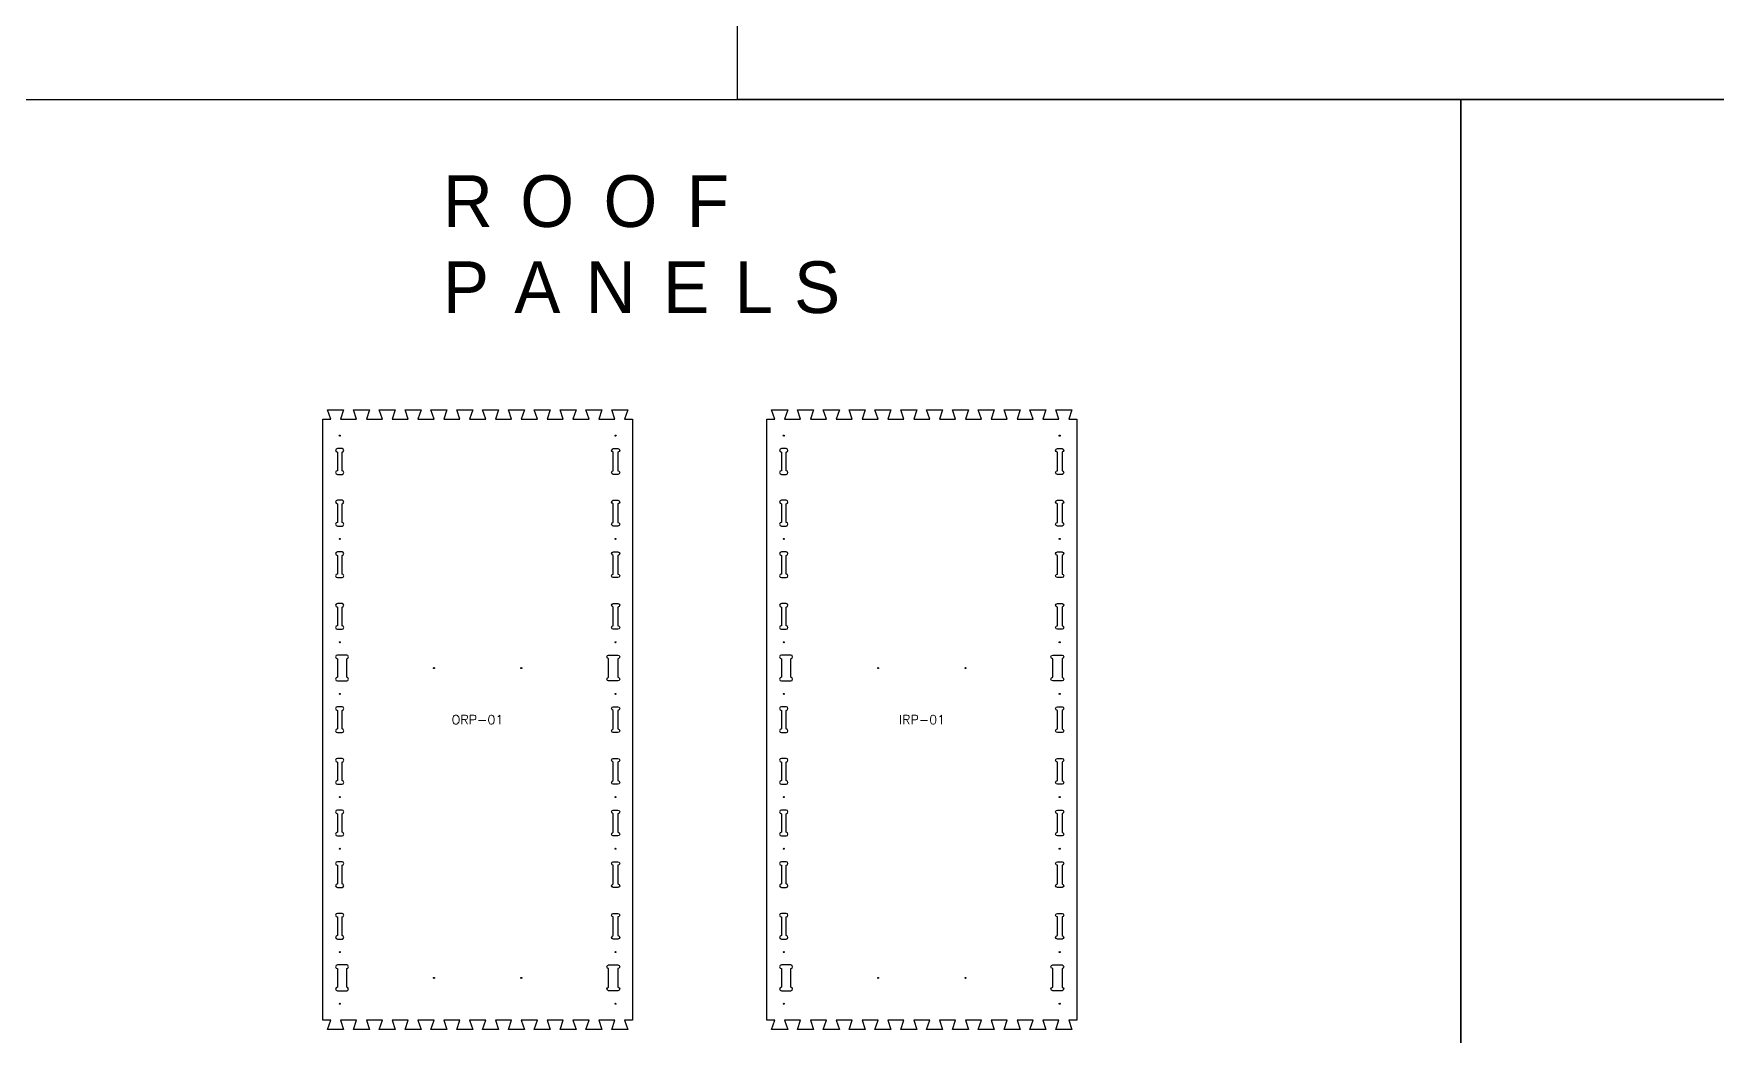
# Model space of a CAD drawing. Header units: millimetres. Extents: x -2063935 to 28085, y -14264 to 11271.
# Drawn here: x -8212 to -1698, y -2718 to 1161 of the extents above; entities that cross this region are included whole.
import ezdxf

# ---------------------------------------------------------------- set-up
doc = ezdxf.new("R2010")
doc.units = ezdxf.units.MM
for name, color, linetype in [('codes', 1, 'Continuous'), ('collection', 9, 'Continuous'), ('drill holes d4mm x 50mm screws', 3, 'Continuous')]:
    doc.layers.add(name, color=color, linetype=linetype)
doc.styles.get("Standard").update_dxf_attribs({"font": 'romans.shx'})

msp = doc.modelspace()

# ---------------------------------------------------------------- linework, layer by layer
at = {"color": 2}
for points in [[(-6673.76151, -2695.41332), (-6661.76151, -2659.41332), (-6723.76151, -2659.41332), (-6711.76151, -2695.41332), (-6773.76151, -2695.41332), (-6761.76151, -2659.41332), (-6823.76151, -2659.41332), (-6811.76151, -2695.41332), (-6873.76151, -2695.41332), (-6861.76151, -2659.41332), (-6923.76151, -2659.41332), (-6911.76151, -2695.41332), (-6973.76151, -2695.41332), (-6961.76151, -2659.41332), (-7023.76151, -2659.41332), (-7011.76151, -2695.41332), (-7073.76151, -2695.41332), (-7061.76151, -2659.41332), (-7092.76151, -2659.41332), (-7092.76151, -331.41332), (-7061.76151, -331.41332), (-7073.76151, -295.41332), (-7011.76151, -295.41332), (-7023.76151, -331.41332), (-6961.76151, -331.41332), (-6973.76151, -295.41332), (-6911.76151, -295.41332), (-6923.76151, -331.41332), (-6861.76151, -331.41332), (-6873.76151, -295.41332), (-6811.76151, -295.41332), (-6823.76151, -331.41332), (-6761.76151, -331.41332), (-6773.76151, -295.41332), (-6711.76151, -295.41332), (-6723.76151, -331.41332), (-6661.76151, -331.41332), (-6673.76151, -295.41332), (-6611.76151, -295.41332), (-6623.76151, -331.41332), (-6561.76151, -331.41332), (-6573.76151, -295.41332), (-6511.76151, -295.41332), (-6523.76151, -331.41332), (-6461.76151, -331.41332), (-6473.76151, -295.41332), (-6411.76151, -295.41332), (-6423.76151, -331.41332), (-6361.76151, -331.41332), (-6373.76151, -295.41332), (-6311.76151, -295.41332), (-6323.76151, -331.41332), (-6261.76151, -331.41332), (-6273.76151, -295.41332), (-6211.76151, -295.41332), (-6223.76151, -331.41332), (-6161.76151, -331.41332), (-6173.76151, -295.41332), (-6111.76151, -295.41332), (-6123.76151, -331.41332), (-6061.76151, -331.41332), (-6073.76151, -295.41332), (-6011.76151, -295.41332), (-6023.76151, -331.41332), (-5961.76151, -331.41332), (-5973.76151, -295.41332), (-5911.76151, -295.41332), (-5923.76151, -331.41332), (-5892.76151, -331.41332), (-5892.76151, -2659.41332), (-5923.76151, -2659.41332), (-5911.76151, -2695.41332), (-5973.76151, -2695.41332), (-5961.76151, -2659.41332), (-6023.76151, -2659.41332), (-6011.76151, -2695.41332), (-6073.76151, -2695.41332), (-6061.76151, -2659.41332), (-6123.76151, -2659.41332), (-6111.76151, -2695.41332), (-6173.76151, -2695.41332), (-6161.76151, -2659.41332), (-6223.76151, -2659.41332), (-6211.76151, -2695.41332), (-6273.76151, -2695.41332), (-6261.76151, -2659.41332), (-6323.76151, -2659.41332), (-6311.76151, -2695.41332), (-6373.76151, -2695.41332), (-6361.76151, -2659.41332), (-6423.76151, -2659.41332), (-6411.76151, -2695.41332), (-6473.76151, -2695.41332), (-6461.76151, -2659.41332), (-6523.76151, -2659.41332), (-6511.76151, -2695.41332), (-6573.76151, -2695.41332), (-6561.76151, -2659.41332), (-6623.76151, -2659.41332), (-6611.76151, -2695.41332)], [(-4692.70889, -295.41332), (-4704.70889, -331.41332), (-4642.70889, -331.41332), (-4654.70889, -295.41332), (-4592.70889, -295.41332), (-4604.70889, -331.41332), (-4542.70889, -331.41332), (-4554.70889, -295.41332), (-4492.70889, -295.41332), (-4504.70889, -331.41332), (-4442.70889, -331.41332), (-4454.70889, -295.41332), (-4392.70889, -295.41332), (-4404.70889, -331.41332), (-4342.70889, -331.41332), (-4354.70889, -295.41332), (-4292.70889, -295.41332), (-4304.70889, -331.41332), (-4242.70889, -331.41332), (-4254.70889, -295.41332), (-4192.70889, -295.41332), (-4204.70889, -331.41332), (-4173.70889, -331.41332), (-4173.70889, -2659.41332), (-4204.70889, -2659.41332), (-4192.70889, -2695.41332), (-4254.70889, -2695.41332), (-4242.70889, -2659.41332), (-4304.70889, -2659.41332), (-4292.70889, -2695.41332), (-4354.70889, -2695.41332), (-4342.70889, -2659.41332), (-4404.70889, -2659.41332), (-4392.70889, -2695.41332), (-4454.70889, -2695.41332), (-4442.70889, -2659.41332), (-4504.70889, -2659.41332), (-4492.70889, -2695.41332), (-4554.70889, -2695.41332), (-4542.70889, -2659.41332), (-4604.70889, -2659.41332), (-4592.70889, -2695.41332), (-4654.70889, -2695.41332), (-4642.70889, -2659.41332), (-4704.70889, -2659.41332), (-4692.70889, -2695.41332), (-4754.70889, -2695.41332), (-4742.70889, -2659.41332), (-4804.70889, -2659.41332), (-4792.70889, -2695.41332), (-4854.70889, -2695.41332), (-4842.70889, -2659.41332), (-4904.70889, -2659.41332), (-4892.70889, -2695.41332), (-4954.70889, -2695.41332), (-4942.70889, -2659.41332), (-5004.70889, -2659.41332), (-4992.70889, -2695.41332), (-5054.70889, -2695.41332), (-5042.70889, -2659.41332), (-5104.70889, -2659.41332), (-5092.70889, -2695.41332), (-5154.70889, -2695.41332), (-5142.70889, -2659.41332), (-5204.70889, -2659.41332), (-5192.70889, -2695.41332), (-5254.70889, -2695.41332), (-5242.70889, -2659.41332), (-5304.70889, -2659.41332), (-5292.70889, -2695.41332), (-5354.70889, -2695.41332), (-5342.70889, -2659.41332), (-5373.70889, -2659.41332), (-5373.70889, -331.41332), (-5342.70889, -331.41332), (-5354.70889, -295.41332), (-5292.70889, -295.41332), (-5304.70889, -331.41332), (-5242.70889, -331.41332), (-5254.70889, -295.41332), (-5192.70889, -295.41332), (-5204.70889, -331.41332), (-5142.70889, -331.41332), (-5154.70889, -295.41332), (-5092.70889, -295.41332), (-5104.70889, -331.41332), (-5042.70889, -331.41332), (-5054.70889, -295.41332), (-4992.70889, -295.41332), (-5004.70889, -331.41332), (-4942.70889, -331.41332), (-4954.70889, -295.41332), (-4892.70889, -295.41332), (-4904.70889, -331.41332), (-4842.70889, -331.41332), (-4854.70889, -295.41332), (-4792.70889, -295.41332), (-4804.70889, -331.41332), (-4742.70889, -331.41332), (-4754.70889, -295.41332)]]:
    msp.add_lwpolyline(points, close=True, dxfattribs=at)
for points in [[(-7035.76151, -545.41332), (-7017.76151, -545.41332, 1), (-7017.76151, -531.41332), (-7017.76151, -459.41332, 1), (-7017.76151, -445.41332), (-7035.76151, -445.41332, 1), (-7035.76151, -459.41332), (-7035.76151, -531.41332, 1)], [(-5949.76151, -545.41332), (-5967.76151, -545.41332, -1), (-5967.76151, -531.41332), (-5967.76151, -459.41332, -1), (-5967.76151, -445.41332), (-5949.76151, -445.41332, -1), (-5949.76151, -459.41332), (-5949.76151, -531.41332, -1)], [(-5316.70889, -545.41332), (-5298.70889, -545.41332, 1), (-5298.70889, -531.41332), (-5298.70889, -459.41332, 1), (-5298.70889, -445.41332), (-5316.70889, -445.41332, 1), (-5316.70889, -459.41332), (-5316.70889, -531.41332, 1)], [(-4230.70889, -545.41332), (-4248.70889, -545.41332, -1), (-4248.70889, -531.41332), (-4248.70889, -459.41332, -1), (-4248.70889, -445.41332), (-4230.70889, -445.41332, -1), (-4230.70889, -459.41332), (-4230.70889, -531.41332, -1)], [(-7035.76151, -745.41332), (-7017.76151, -745.41332, 1), (-7017.76151, -731.41332), (-7017.76151, -659.41332, 1), (-7017.76151, -645.41332), (-7035.76151, -645.41332, 1), (-7035.76151, -659.41332), (-7035.76151, -731.41332, 1)], [(-5949.76151, -745.41332), (-5967.76151, -745.41332, -1), (-5967.76151, -731.41332), (-5967.76151, -659.41332, -1), (-5967.76151, -645.41332), (-5949.76151, -645.41332, -1), (-5949.76151, -659.41332), (-5949.76151, -731.41332, -1)], [(-5316.70889, -745.41332), (-5298.70889, -745.41332, 1), (-5298.70889, -731.41332), (-5298.70889, -659.41332, 1), (-5298.70889, -645.41332), (-5316.70889, -645.41332, 1), (-5316.70889, -659.41332), (-5316.70889, -731.41332, 1)], [(-4230.70889, -745.41332), (-4248.70889, -745.41332, -1), (-4248.70889, -731.41332), (-4248.70889, -659.41332, -1), (-4248.70889, -645.41332), (-4230.70889, -645.41332, -1), (-4230.70889, -659.41332), (-4230.70889, -731.41332, -1)], [(-7035.76151, -945.41332), (-7017.76151, -945.41332, 1), (-7017.76151, -931.41332), (-7017.76151, -859.41332, 1), (-7017.76151, -845.41332), (-7035.76151, -845.41332, 1), (-7035.76151, -859.41332), (-7035.76151, -931.41332, 1)], [(-5949.76151, -945.41332), (-5967.76151, -945.41332, -1), (-5967.76151, -931.41332), (-5967.76151, -859.41332, -1), (-5967.76151, -845.41332), (-5949.76151, -845.41332, -1), (-5949.76151, -859.41332), (-5949.76151, -931.41332, -1)], [(-5316.70889, -945.41332), (-5298.70889, -945.41332, 1), (-5298.70889, -931.41332), (-5298.70889, -859.41332, 1), (-5298.70889, -845.41332), (-5316.70889, -845.41332, 1), (-5316.70889, -859.41332), (-5316.70889, -931.41332, 1)], [(-4230.70889, -945.41332), (-4248.70889, -945.41332, -1), (-4248.70889, -931.41332), (-4248.70889, -859.41332, -1), (-4248.70889, -845.41332), (-4230.70889, -845.41332, -1), (-4230.70889, -859.41332), (-4230.70889, -931.41332, -1)], [(-7035.76151, -1145.41332), (-7017.76151, -1145.41332, 1), (-7017.76151, -1131.41332), (-7017.76151, -1059.41332, 1), (-7017.76151, -1045.41332), (-7035.76151, -1045.41332, 1), (-7035.76151, -1059.41332), (-7035.76151, -1131.41332, 1)], [(-5949.76151, -1145.41332), (-5967.76151, -1145.41332, -1), (-5967.76151, -1131.41332), (-5967.76151, -1059.41332, -1), (-5967.76151, -1045.41332), (-5949.76151, -1045.41332, -1), (-5949.76151, -1059.41332), (-5949.76151, -1131.41332, -1)], [(-5316.70889, -1145.41332), (-5298.70889, -1145.41332, 1), (-5298.70889, -1131.41332), (-5298.70889, -1059.41332, 1), (-5298.70889, -1045.41332), (-5316.70889, -1045.41332, 1), (-5316.70889, -1059.41332), (-5316.70889, -1131.41332, 1)], [(-4230.70889, -1145.41332), (-4248.70889, -1145.41332, -1), (-4248.70889, -1131.41332), (-4248.70889, -1059.41332, -1), (-4248.70889, -1045.41332), (-4230.70889, -1045.41332, -1), (-4230.70889, -1059.41332), (-4230.70889, -1131.41332, -1)], [(-7035.76151, -1345.41332), (-6999.76155, -1345.41332, 1), (-6999.76155, -1331.41332), (-6999.76155, -1259.41332, 1), (-6999.76155, -1245.41332), (-7035.76151, -1245.41332, 1), (-7035.76151, -1259.41332), (-7035.76151, -1331.41332, 1)], [(-5949.76151, -1345.41332), (-5985.76146, -1345.41332, -1), (-5985.76146, -1331.41332), (-5985.76146, -1259.41332, -1), (-5985.76146, -1245.41332), (-5949.76151, -1245.41332, -1), (-5949.76151, -1259.41332), (-5949.76151, -1331.41332, -1)], [(-5316.70889, -1345.41332), (-5280.70893, -1345.41332, 1), (-5280.70893, -1331.41332), (-5280.70893, -1259.41332, 1), (-5280.70893, -1245.41332), (-5316.70889, -1245.41332, 1), (-5316.70889, -1259.41332), (-5316.70889, -1331.41332, 1)], [(-4230.70889, -1345.41332), (-4266.70884, -1345.41332, -1), (-4266.70884, -1331.41332), (-4266.70884, -1259.41332, -1), (-4266.70884, -1245.41332), (-4230.70889, -1245.41332, -1), (-4230.70889, -1259.41332), (-4230.70889, -1331.41332, -1)], [(-7035.76151, -1545.41332), (-7017.76151, -1545.41332, 1), (-7017.76151, -1531.41332), (-7017.76151, -1459.41332, 1), (-7017.76151, -1445.41332), (-7035.76151, -1445.41332, 1), (-7035.76151, -1459.41332), (-7035.76151, -1531.41332, 1)], [(-5949.76151, -1545.41332), (-5967.76151, -1545.41332, -1), (-5967.76151, -1531.41332), (-5967.76151, -1459.41332, -1), (-5967.76151, -1445.41332), (-5949.76151, -1445.41332, -1), (-5949.76151, -1459.41332), (-5949.76151, -1531.41332, -1)], [(-5316.70889, -1545.41332), (-5298.70889, -1545.41332, 1), (-5298.70889, -1531.41332), (-5298.70889, -1459.41332, 1), (-5298.70889, -1445.41332), (-5316.70889, -1445.41332, 1), (-5316.70889, -1459.41332), (-5316.70889, -1531.41332, 1)], [(-4230.70889, -1545.41332), (-4248.70889, -1545.41332, -1), (-4248.70889, -1531.41332), (-4248.70889, -1459.41332, -1), (-4248.70889, -1445.41332), (-4230.70889, -1445.41332, -1), (-4230.70889, -1459.41332), (-4230.70889, -1531.41332, -1)], [(-7035.76151, -1745.41332), (-7017.76151, -1745.41332, 1), (-7017.76151, -1731.41332), (-7017.76151, -1659.41332, 1), (-7017.76151, -1645.41332), (-7035.76151, -1645.41332, 1), (-7035.76151, -1659.41332), (-7035.76151, -1731.41332, 1)], [(-5949.76151, -1745.41332), (-5967.76151, -1745.41332, -1), (-5967.76151, -1731.41332), (-5967.76151, -1659.41332, -1), (-5967.76151, -1645.41332), (-5949.76151, -1645.41332, -1), (-5949.76151, -1659.41332), (-5949.76151, -1731.41332, -1)], [(-5316.70889, -1745.41332), (-5298.70889, -1745.41332, 1), (-5298.70889, -1731.41332), (-5298.70889, -1659.41332, 1), (-5298.70889, -1645.41332), (-5316.70889, -1645.41332, 1), (-5316.70889, -1659.41332), (-5316.70889, -1731.41332, 1)], [(-4230.70889, -1745.41332), (-4248.70889, -1745.41332, -1), (-4248.70889, -1731.41332), (-4248.70889, -1659.41332, -1), (-4248.70889, -1645.41332), (-4230.70889, -1645.41332, -1), (-4230.70889, -1659.41332), (-4230.70889, -1731.41332, -1)], [(-7035.76151, -1945.41332), (-7017.76151, -1945.41332, 1), (-7017.76151, -1931.41332), (-7017.76151, -1859.41332, 1), (-7017.76151, -1845.41332), (-7035.76151, -1845.41332, 1), (-7035.76151, -1859.41332), (-7035.76151, -1931.41332, 1)], [(-5949.76151, -1945.41332), (-5967.76151, -1945.41332, -1), (-5967.76151, -1931.41332), (-5967.76151, -1859.41332, -1), (-5967.76151, -1845.41332), (-5949.76151, -1845.41332, -1), (-5949.76151, -1859.41332), (-5949.76151, -1931.41332, -1)], [(-5316.70889, -1945.41332), (-5298.70889, -1945.41332, 1), (-5298.70889, -1931.41332), (-5298.70889, -1859.41332, 1), (-5298.70889, -1845.41332), (-5316.70889, -1845.41332, 1), (-5316.70889, -1859.41332), (-5316.70889, -1931.41332, 1)], [(-4230.70889, -1945.41332), (-4248.70889, -1945.41332, -1), (-4248.70889, -1931.41332), (-4248.70889, -1859.41332, -1), (-4248.70889, -1845.41332), (-4230.70889, -1845.41332, -1), (-4230.70889, -1859.41332), (-4230.70889, -1931.41332, -1)], [(-7035.76151, -2145.41332), (-7017.76151, -2145.41332, 1), (-7017.76151, -2131.41332), (-7017.76151, -2059.41332, 1), (-7017.76151, -2045.41332), (-7035.76151, -2045.41332, 1), (-7035.76151, -2059.41332), (-7035.76151, -2131.41332, 1)], [(-5949.76151, -2145.41332), (-5967.76151, -2145.41332, -1), (-5967.76151, -2131.41332), (-5967.76151, -2059.41332, -1), (-5967.76151, -2045.41332), (-5949.76151, -2045.41332, -1), (-5949.76151, -2059.41332), (-5949.76151, -2131.41332, -1)], [(-5316.70889, -2145.41332), (-5298.70889, -2145.41332, 1), (-5298.70889, -2131.41332), (-5298.70889, -2059.41332, 1), (-5298.70889, -2045.41332), (-5316.70889, -2045.41332, 1), (-5316.70889, -2059.41332), (-5316.70889, -2131.41332, 1)], [(-4230.70889, -2145.41332), (-4248.70889, -2145.41332, -1), (-4248.70889, -2131.41332), (-4248.70889, -2059.41332, -1), (-4248.70889, -2045.41332), (-4230.70889, -2045.41332, -1), (-4230.70889, -2059.41332), (-4230.70889, -2131.41332, -1)], [(-7035.76151, -2345.41332), (-7017.76151, -2345.41332, 1), (-7017.76151, -2331.41332), (-7017.76151, -2259.41332, 1), (-7017.76151, -2245.41332), (-7035.76151, -2245.41332, 1), (-7035.76151, -2259.41332), (-7035.76151, -2331.41332, 1)], [(-5949.76151, -2345.41332), (-5967.76151, -2345.41332, -1), (-5967.76151, -2331.41332), (-5967.76151, -2259.41332, -1), (-5967.76151, -2245.41332), (-5949.76151, -2245.41332, -1), (-5949.76151, -2259.41332), (-5949.76151, -2331.41332, -1)], [(-5316.70889, -2345.41332), (-5298.70889, -2345.41332, 1), (-5298.70889, -2331.41332), (-5298.70889, -2259.41332, 1), (-5298.70889, -2245.41332), (-5316.70889, -2245.41332, 1), (-5316.70889, -2259.41332), (-5316.70889, -2331.41332, 1)], [(-4230.70889, -2345.41332), (-4248.70889, -2345.41332, -1), (-4248.70889, -2331.41332), (-4248.70889, -2259.41332, -1), (-4248.70889, -2245.41332), (-4230.70889, -2245.41332, -1), (-4230.70889, -2259.41332), (-4230.70889, -2331.41332, -1)], [(-7035.76151, -2545.41332), (-6999.76151, -2545.41332, 1), (-6999.76151, -2531.41332), (-6999.76151, -2459.41332, 1), (-6999.76151, -2445.41332), (-7035.76151, -2445.41332, 1), (-7035.76151, -2459.41332), (-7035.76151, -2531.41332, 1)], [(-5949.76151, -2545.41332), (-5985.76151, -2545.41332, -1), (-5985.76151, -2531.41332), (-5985.76151, -2459.41332, -1), (-5985.76151, -2445.41332), (-5949.76151, -2445.41332, -1), (-5949.76151, -2459.41332), (-5949.76151, -2531.41332, -1)], [(-5316.70889, -2545.41332), (-5280.70889, -2545.41332, 1), (-5280.70889, -2531.41332), (-5280.70889, -2459.41332, 1), (-5280.70889, -2445.41332), (-5316.70889, -2445.41332, 1), (-5316.70889, -2459.41332), (-5316.70889, -2531.41332, 1)], [(-4230.70889, -2545.41332), (-4266.70889, -2545.41332, -1), (-4266.70889, -2531.41332), (-4266.70889, -2459.41332, -1), (-4266.70889, -2445.41332), (-4230.70889, -2445.41332, -1), (-4230.70889, -2459.41332), (-4230.70889, -2531.41332, -1)]]:
    msp.add_lwpolyline(points, format="xyb", close=True, dxfattribs=at)
at = {"layer": 'collection'}
for points in [[(-5486.75045, 8296.50093), (-9763.50431, 8296.50093), (-9763.50431, 906.12007), (-5486.75045, 906.12007)], [(-5486.75045, 8296.50093), (-1109.52455, 8296.50093), (-1109.52455, 906.12007), (-5486.75045, 906.12007)], [(-8361.65259, 906.12007), (-2686.72501, 906.12007), (-2686.72501, -6679.02885), (-8361.65259, -6679.02885)], [(-2686.72501, 906.12007), (2531.03193, 906.12007), (2531.03193, -5911.27747), (-2686.72501, -5911.27747)]]:
    msp.add_lwpolyline(points, close=True, dxfattribs=at)
at = {"layer": 'drill holes d4mm x 50mm screws'}
for centre in [(-7026.76151, -395.41332), (-5958.76151, -395.41332), (-5307.70889, -395.41332), (-4239.70889, -395.41332), (-7026.76151, -795.41332), (-5958.76151, -795.41332), (-5307.70889, -795.41332), (-4239.70889, -795.41332), (-7026.76151, -1195.41332), (-5958.76151, -1195.41332), (-5307.70889, -1195.41332), (-4239.70889, -1195.41332), (-6661.76151, -1295.41332), (-6323.76151, -1295.41332), (-4942.70889, -1295.41332), (-4604.70889, -1295.41332), (-7026.76151, -1395.41332), (-5958.76151, -1395.41332), (-5307.70889, -1395.41332), (-4239.70889, -1395.41332), (-7026.76151, -1795.41332), (-5958.76151, -1795.41332), (-5307.70889, -1795.41332), (-4239.70889, -1795.41332), (-7026.76151, -1995.41332), (-5958.76151, -1995.41332), (-5307.70889, -1995.41332), (-4239.70889, -1995.41332), (-7026.76151, -2395.41332), (-5958.76151, -2395.41332), (-5307.70889, -2395.41332), (-4239.70889, -2395.41332), (-6661.76151, -2495.41332), (-6323.76151, -2495.41332), (-4942.70889, -2495.41332), (-4604.70889, -2495.41332), (-7026.76151, -2595.41332), (-5958.76151, -2595.41332), (-5307.70889, -2595.41332), (-4239.70889, -2595.41332)]:
    msp.add_circle(centre, 2, dxfattribs=at)

# ---------------------------------------------------------------- texts
at = {"layer": 'codes', "char_height": 36, "attachment_point": 4}
for s, insert in [('\\pi67.857;ORP-01', (-6661.76151, -1495.41332)), ('\\pi80.714;IRP-01', (-4942.70889, -1495.41332))]:
    msp.add_mtext_dynamic_manual_height_columns(s, width=338, gutter_width=1, heights=[36], dxfattribs=dict(at, insert=insert))
at = {"layer": 'collection', "insert": (-6627.36528, 612.85742), "char_height": 200, "attachment_point": 1}
msp.add_mtext_dynamic_manual_height_columns('{\\fFranklin Gothic Medium|b0|i0|c0|p34;\\T1.55;ROOF PANELS}', width=2692.0086534, gutter_width=1, heights=[0], dxfattribs=at)

doc.saveas('drawing.dxf')
